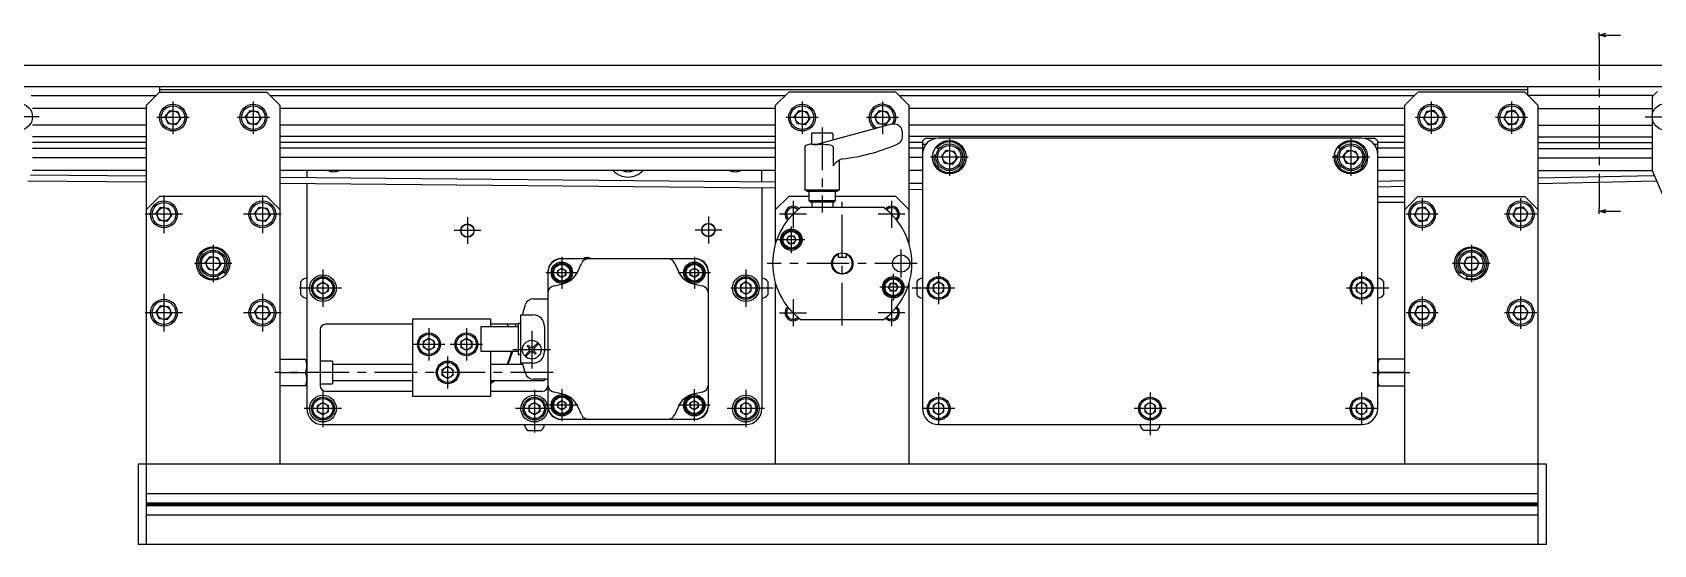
# Model space of a CAD drawing. Extents: x -5 to 1618, y -24 to 990.
# Drawn here: x 548 to 1154, y 0 to 191 of the extents above; entities that cross this region are included whole.
import ezdxf

# ---------------------------------------------------------------- set-up
doc = ezdxf.new("R2010")
doc.units = 0
doc.header["$LTSCALE"] = 0.5
doc.linetypes.add('CENTER', pattern=[50.8, 31.75, -6.35, 6.35, -6.35])
doc.layers.get('0').update_dxf_attribs({"linetype": 'CONTINUOUS'})
for name, color, linetype in [('MSM_CENTER', 1, 'CENTER'), ('MSM_CONTINUOUS', 7, 'CONTINUOUS'), ('MSM_NARROW', 5, 'CONTINUOUS')]:
    doc.layers.add(name, color=color, linetype=linetype)

# ---------------------------------------------------------------- blocks, each defined once
blk = doc.blocks.new('_OPEN30')
at = {"color": 0, "linetype": 'BYBLOCK'}
for p, q in [((-1, 0.27), (0, 0)), ((0, 0), (-1, -0.27)), ((0, 0), (-1, 0))]:
    blk.add_line(p, q, dxfattribs=at)
blk = doc.blocks.new('*U82')
at = {"layer": 'MSM_CONTINUOUS'}
blk.add_lwpolyline([(1135.94, 190.33), (1141.44, 190.33)], dxfattribs=at)
at = {"layer": 'MSM_CONTINUOUS', "xscale": 2.5, "yscale": 2.5, "zscale": 2.5, "rotation": 180}
blk.add_blockref('_OPEN30', (1133.44, 190.33), dxfattribs=at)
blk = doc.blocks.new('*U83')
at = {"layer": 'MSM_CONTINUOUS'}
blk.add_lwpolyline([(1135.94, 124.53), (1141.44, 124.53)], dxfattribs=at)
at = {"layer": 'MSM_CONTINUOUS', "xscale": 2.5, "yscale": 2.5, "zscale": 2.5, "rotation": 180}
blk.add_blockref('_OPEN30', (1133.44, 124.53), dxfattribs=at)

msp = doc.modelspace()

# ---------------------------------------------------------------- linework, layer by layer
at = {"layer": 'MSM_CENTER'}
for p, q in [((1133.44, 189.33), (1133.44, 125.53)), ((600.73, 165.5), (600.73, 153.5)), ((630.73, 165.5), (630.73, 153.5)), ((835.73, 165.5), (835.73, 153.5)), ((865.73, 165.5), (865.73, 153.5)), ((1070.73, 165.5), (1070.73, 153.5)), ((1100.73, 165.5), (1100.73, 153.5)), ((550.76, 159.8), (535.83, 159.8)), ((606.73, 159.5), (594.73, 159.5)), ((636.73, 159.5), (624.73, 159.5)), ((841.73, 159.5), (829.73, 159.5)), ((871.73, 159.5), (859.73, 159.5)), ((1076.73, 159.5), (1064.73, 159.5)), ((1106.73, 159.5), (1094.73, 159.5)), ((1150.7, 159.8), (1165.64, 159.8)), ((843.23, 155.8), (843.23, 124)), ((890.73, 151.7), (890.73, 137.7)), ((1040.73, 151.7), (1040.73, 137.7)), ((897.73, 144.7), (883.73, 144.7)), ((1047.73, 144.7), (1033.73, 144.7)), ((597.35, 130.38), (597.35, 116.38)), ((634.12, 130.38), (634.12, 116.38)), ((832.35, 128.38), (832.35, 118.38)), ((850.73, 81.89), (850.73, 128)), ((869.12, 128.38), (869.12, 118.38)), ((1067.35, 129.38), (1067.35, 117.38)), ((1104.12, 129.38), (1104.12, 117.38)), ((604.35, 123.38), (590.35, 123.38)), ((641.12, 123.38), (627.12, 123.38)), ((710.73, 122.3), (710.73, 112.3)), ((800.73, 122.5), (800.73, 112.5)), ((837.35, 123.38), (827.35, 123.38)), ((874.12, 123.38), (864.12, 123.38)), ((1073.35, 123.38), (1061.35, 123.38)), ((1110.12, 123.38), (1098.12, 123.38)), ((715.73, 117.3), (705.73, 117.3)), ((805.73, 117.5), (795.73, 117.5)), ((831.7, 118.87), (831.7, 108.87)), ((615.73, 112), (615.73, 98)), ((836.7, 113.87), (826.7, 113.87)), ((872.73, 99.8), (872.73, 110.2)), ((1085.73, 112), (1085.73, 98)), ((622.73, 105), (608.73, 105)), ((745.98, 107.55), (745.98, 95.55)), ((795.48, 107.55), (795.48, 95.55)), ((878.73, 105), (822.73, 105)), ((1092.73, 105), (1078.73, 105)), ((656.73, 102.8), (656.73, 88.8)), ((751.98, 101.55), (739.98, 101.55)), ((801.48, 101.55), (789.48, 101.55)), ((814.73, 102.8), (814.73, 88.8)), ((869.76, 101.13), (869.76, 91.13)), ((886.73, 101.8), (886.73, 89.8)), ((1044.73, 101.8), (1044.73, 89.8)), ((597.35, 93.62), (597.35, 79.62)), ((634.12, 93.62), (634.12, 79.62)), ((663.73, 95.8), (646.53, 95.8)), ((824.93, 95.8), (807.73, 95.8)), ((832.35, 91.62), (832.35, 81.62)), ((874.76, 96.13), (864.76, 96.13)), ((869.12, 91.62), (869.12, 81.62)), ((892.73, 95.8), (876.73, 95.8)), ((1054.93, 95.8), (1038.73, 95.8)), ((1067.35, 92.62), (1067.35, 80.62)), ((1104.12, 92.62), (1104.12, 80.62)), ((604.35, 86.62), (590.35, 86.62)), ((641.12, 86.62), (627.12, 86.62)), ((827.35, 86.62), (837.35, 86.62)), ((874.12, 86.62), (864.12, 86.62)), ((1073.35, 86.62), (1061.35, 86.62)), ((1110.12, 86.62), (1098.12, 86.62)), ((696.33, 80.8), (696.33, 68.8)), ((710.33, 80.8), (710.33, 68.8)), ((734.73, 79.8), (734.73, 65.8)), ((702.33, 74.8), (690.33, 74.8)), ((716.33, 74.8), (704.33, 74.8)), ((741.73, 72.8), (727.73, 72.8)), ((703.33, 70.3), (703.33, 58.3)), ((742.73, 64.3), (638.73, 64.3)), ((1048.73, 64.3), (1062.73, 64.3)), ((656.73, 57.8), (656.73, 43.8)), ((735.73, 57.8), (735.73, 40.6)), ((745.98, 58.05), (745.98, 46.05)), ((795.43, 58.1), (795.43, 46.1)), ((814.73, 57.8), (814.73, 43.8)), ((886.73, 56.8), (886.73, 44.8)), ((965.73, 56.8), (965.73, 40.6)), ((1044.73, 56.8), (1044.73, 44.8)), ((663.73, 50.8), (649.73, 50.8)), ((742.73, 50.8), (728.73, 50.8)), ((751.98, 52.05), (739.98, 52.05)), ((801.43, 52.1), (789.43, 52.1)), ((821.73, 50.8), (807.73, 50.8)), ((892.73, 50.8), (880.73, 50.8)), ((971.73, 50.8), (959.73, 50.8)), ((1050.73, 50.8), (1038.73, 50.8))]:
    msp.add_line(p, q, dxfattribs=at)
at = {"layer": 'MSM_CONTINUOUS'}
for p, q in [((1133.44, 189.33), (1133.44, 191.33)), ((342.73, 179.05), (1358.73, 179.05)), ((1360.73, 171.05), (340.73, 171.05)), ((595.73, 171.05), (595.73, 169)), ((595.73, 170), (1106.73, 170)), ((1106.73, 171.05), (1106.73, 168)), ((547.73, 167.76), (594.53, 167.76)), ((595.73, 169), (590.73, 164)), ((590.73, 164), (590.73, 0)), ((595.73, 169), (635.73, 169)), ((640.73, 164), (635.73, 169)), ((636.93, 167.8), (829.53, 167.8)), ((640.73, 30), (640.73, 164)), ((830.73, 169), (825.73, 164)), ((825.73, 164), (825.73, 112.14)), ((870.73, 169), (830.73, 169)), ((875.73, 164), (870.73, 169)), ((871.93, 167.8), (1064.53, 167.8)), ((875.73, 112.14), (875.73, 164)), ((1060.73, 164), (1065.73, 169)), ((1060.73, 164), (1060.73, 30.3)), ((1105.73, 169), (1065.73, 169)), ((1105.73, 169), (1110.73, 164)), ((1153.73, 167.76), (1106.93, 167.76)), ((1110.73, 0), (1110.73, 164)), ((1153.23, 167.3), (1155.23, 169.3)), ((1153.23, 167.3), (1153.23, 139.8)), ((590.73, 162.86), (548.23, 162.86)), ((597.87, 159.88), (599.63, 162.17)), ((598.98, 157.21), (597.87, 159.88)), ((599.63, 162.17), (602.49, 161.79)), ((603.59, 159.12), (601.84, 156.83)), ((602.49, 161.79), (603.59, 159.12)), ((627.87, 159.88), (629.63, 162.17)), ((628.98, 157.21), (627.87, 159.88)), ((629.63, 162.17), (632.49, 161.79)), ((633.59, 159.12), (631.84, 156.83)), ((632.49, 161.79), (633.59, 159.12)), ((825.73, 162.9), (640.73, 162.9)), ((832.87, 159.88), (834.63, 162.17)), ((833.98, 157.21), (832.87, 159.88)), ((834.63, 162.17), (837.49, 161.79)), ((838.59, 159.12), (836.84, 156.83)), ((837.49, 161.79), (838.59, 159.12)), ((862.87, 159.88), (864.63, 162.17)), ((863.98, 157.21), (862.87, 159.88)), ((864.63, 162.17), (867.49, 161.79)), ((868.59, 159.12), (866.84, 156.83)), ((867.49, 161.79), (868.59, 159.12)), ((1060.73, 162.9), (875.73, 162.9)), ((1068.98, 161.79), (1067.87, 159.12)), ((1067.87, 159.12), (1069.63, 156.83)), ((1071.84, 162.17), (1068.98, 161.79)), ((1073.59, 159.88), (1071.84, 162.17)), ((1072.49, 157.21), (1073.59, 159.88)), ((1098.98, 161.79), (1097.87, 159.12)), ((1097.87, 159.12), (1099.63, 156.83)), ((1101.84, 162.17), (1098.98, 161.79)), ((1103.59, 159.88), (1101.84, 162.17)), ((1102.49, 157.21), (1103.59, 159.88)), ((1110.73, 162.86), (1153.23, 162.86)), ((590.73, 156.66), (548.23, 156.66)), ((590.73, 152.36), (548.23, 152.36)), ((601.84, 156.83), (598.98, 157.21)), ((631.84, 156.83), (628.98, 157.21)), ((825.73, 156.7), (640.73, 156.7)), ((825.73, 152.4), (640.73, 152.4)), ((836.84, 156.83), (833.98, 157.21)), ((839.23, 153.3), (839.23, 149.63)), ((839.73, 153.8), (846.73, 153.8)), ((869.17, 157), (840.18, 149.23)), ((847.23, 153.3), (847.23, 151.12)), ((866.84, 156.83), (863.98, 157.21)), ((870.23, 157), (869.17, 157)), ((873.23, 152.4), (873.23, 154)), ((1060.73, 156.7), (875.73, 156.7)), ((1060.73, 152.4), (875.73, 152.4)), ((881.73, 151.7), (880.73, 150.7)), ((885.64, 151.7), (881.73, 151.7)), ((1044.73, 151.8), (886.73, 151.8)), ((1049.73, 151.7), (1045.82, 151.7)), ((1050.73, 150.7), (1049.73, 151.7)), ((1069.63, 156.83), (1072.49, 157.21)), ((1099.63, 156.83), (1102.49, 157.21)), ((1110.73, 156.66), (1153.23, 156.66)), ((1110.73, 152.36), (1153.23, 152.36)), ((590.73, 150.16), (548.23, 150.16)), ((590.73, 148.01), (548.23, 148.01)), ((590.73, 150.48), (590.73, 141.62)), ((825.73, 150.2), (640.73, 150.2)), ((825.73, 148.05), (640.73, 148.05)), ((836.73, 148.4), (836.73, 132.5)), ((839.23, 149.63), (841.66, 149.63)), ((840.18, 149.23), (840.2, 149.24)), ((847.39, 148.4), (847.39, 141.49)), ((880.73, 150.2), (875.73, 150.2)), ((880.73, 148.05), (875.73, 148.05)), ((880.73, 150.7), (880.73, 50.8)), ((881.97, 149.45), (880.73, 149.45)), ((885.75, 145.14), (885.03, 145.42)), ((886.09, 148.09), (886.81, 147.81)), ((887.87, 145.08), (889.63, 147.37)), ((889.63, 147.37), (892.49, 146.99)), ((892.49, 146.99), (893.59, 144.32)), ((1035.75, 145.14), (1035.03, 145.42)), ((1036.09, 148.09), (1036.81, 147.81)), ((1037.87, 145.08), (1039.63, 147.37)), ((1039.63, 147.37), (1042.49, 146.99)), ((1042.49, 146.99), (1043.59, 144.32)), ((1050.73, 149.45), (1049.49, 149.45)), ((1050.73, 50.8), (1050.73, 150.7)), ((1060.73, 150.2), (1050.73, 150.2)), ((1060.73, 148.05), (1050.73, 148.05)), ((1110.73, 150.16), (1153.23, 150.16)), ((1110.73, 148.01), (1153.23, 148.01)), ((590.73, 144.51), (548.23, 144.51)), ((590.73, 139.76), (548.23, 139.76)), ((825.73, 144.55), (640.73, 144.55)), ((825.73, 139.8), (640.73, 139.8)), ((650.73, 139.8), (650.78, 137.08)), ((820.75, 135.46), (820.73, 139.8)), ((849.73, 132.5), (849.73, 143.64)), ((880.73, 144.55), (875.73, 144.55)), ((880.73, 139.8), (875.73, 139.8)), ((888.98, 142.41), (887.87, 145.08)), ((891.84, 142.03), (888.98, 142.41)), ((893.59, 144.32), (891.84, 142.03)), ((1038.98, 142.41), (1037.87, 145.08)), ((1041.84, 142.03), (1038.98, 142.41)), ((1043.59, 144.32), (1041.84, 142.03)), ((1060.73, 144.55), (1050.73, 144.55)), ((1060.73, 139.8), (1050.73, 139.8)), ((1110.73, 144.51), (1153.23, 144.51)), ((1110.73, 139.76), (1153.23, 139.76)), ((1153.23, 139.8), (1161.54, 120.37)), ((546.55, 135.87), (590.73, 135.45)), ((590.73, 137.65), (547.49, 138.06)), ((825.73, 135.41), (640.73, 137.17)), ((640.73, 134.98), (825.73, 133.21)), ((650.78, 134.88), (650.73, 50.8)), ((820.75, 133.26), (820.73, 50.8)), ((880.73, 134.89), (875.73, 134.94)), ((1050.73, 135.75), (1060.73, 135.95)), ((1060.73, 133.75), (1050.73, 133.54)), ((1110.73, 136.99), (1154.05, 137.88)), ((1154.98, 135.7), (1110.73, 134.79)), ((595.73, 130), (590.73, 125)), ((635.73, 130), (595.73, 130)), ((640.73, 125), (635.73, 130)), ((830.73, 130), (825.73, 125)), ((838.23, 130), (830.73, 130)), ((836.73, 132.5), (837.6, 132)), ((836.73, 132.5), (849.73, 132.5)), ((837.6, 132), (848.87, 132)), ((838.23, 132), (838.23, 128.5)), ((838.23, 128.5), (838.73, 128)), ((838.23, 128.5), (848.23, 128.5)), ((838.73, 128), (847.73, 128)), ((839.35, 128), (839.35, 126)), ((847.35, 126), (847.35, 128)), ((847.73, 128), (848.23, 128.5)), ((848.23, 128.5), (848.23, 132)), ((870.73, 130), (848.23, 130)), ((848.87, 132), (849.73, 132.5)), ((875.73, 125), (870.73, 130)), ((875.73, 132.74), (880.73, 132.69)), ((1050.73, 130.03), (1060.73, 130.04)), ((1060.73, 127.84), (1050.73, 127.83)), ((1060.73, 125), (1065.73, 130)), ((1065.73, 130), (1105.73, 130)), ((1105.73, 130), (1110.73, 125)), ((594.49, 123.76), (596.24, 126.05)), ((595.59, 121.09), (594.49, 123.76)), ((596.24, 126.05), (599.1, 125.68)), ((600.21, 123.01), (598.45, 120.72)), ((599.1, 125.68), (600.21, 123.01)), ((631.25, 123.76), (633.01, 126.05)), ((632.36, 121.09), (631.25, 123.76)), ((633.01, 126.05), (635.87, 125.68)), ((636.98, 123.01), (635.22, 120.72)), ((635.87, 125.68), (636.98, 123.01)), ((835.4, 126), (866.06, 126)), ((1065.59, 125.68), (1064.49, 123.01)), ((1064.49, 123.01), (1066.24, 120.72)), ((1068.45, 126.05), (1065.59, 125.68)), ((1070.21, 123.76), (1068.45, 126.05)), ((1069.1, 121.09), (1070.21, 123.76)), ((1102.36, 125.68), (1101.25, 123.01)), ((1101.25, 123.01), (1103.01, 120.72)), ((1105.22, 126.05), (1102.36, 125.68)), ((1106.98, 123.76), (1105.22, 126.05)), ((1105.87, 121.09), (1106.98, 123.76)), ((1133.44, 123.53), (1133.44, 125.53)), ((598.45, 120.72), (595.59, 121.09)), ((635.22, 120.72), (632.36, 121.09)), ((829.97, 113.87), (830.83, 115.37)), ((830.83, 115.37), (832.57, 115.37)), ((832.57, 115.37), (833.43, 113.87)), ((1066.24, 120.72), (1069.1, 121.09)), ((1103.01, 120.72), (1105.87, 121.09)), ((830.83, 112.37), (829.97, 113.87)), ((832.57, 112.37), (830.83, 112.37)), ((833.43, 113.87), (832.57, 112.37)), ((612.87, 105.38), (614.63, 107.67)), ((613.98, 102.71), (612.87, 105.38)), ((614.63, 107.67), (617.49, 107.29)), ((618.59, 104.62), (616.84, 102.33)), ((617.49, 107.29), (618.59, 104.62)), ((744.48, 102.42), (745.98, 103.28)), ((745.73, 106.8), (745.73, 106.79)), ((745.98, 103.28), (747.48, 102.42)), ((795.43, 106.8), (746.03, 106.8)), ((751.94, 101.96), (753.3, 105.02)), ((788.16, 105.02), (789.52, 101.96)), ((793.98, 102.42), (795.48, 103.28)), ((795.48, 103.28), (796.98, 102.42)), ((795.73, 106.79), (795.73, 106.8)), ((849.23, 108.71), (849.23, 107.2)), ((852.23, 107.2), (849.23, 107.2)), ((852.23, 108.71), (852.23, 107.2)), ((1083.98, 107.29), (1082.87, 104.62)), ((1082.87, 104.62), (1084.63, 102.33)), ((1086.84, 107.67), (1083.98, 107.29)), ((1088.59, 105.38), (1086.84, 107.67)), ((1087.49, 102.71), (1088.59, 105.38)), ((616.84, 102.33), (613.98, 102.71)), ((617.68, 99.59), (617.25, 100.23)), ((619.62, 101.86), (620.06, 101.21)), ((648.53, 93.27), (648.53, 98.33)), ((654.73, 96.95), (656.73, 98.11)), ((654.73, 94.65), (654.73, 96.95)), ((656.73, 98.11), (658.73, 96.95)), ((658.73, 96.95), (658.73, 94.65)), ((740.74, 101.8), (740.73, 101.8)), ((740.73, 101.5), (740.73, 52.1)), ((743.08, 96.67), (746.37, 97.4)), ((744.48, 100.68), (744.48, 102.42)), ((745.98, 99.82), (744.48, 100.68)), ((747.48, 100.68), (745.98, 99.82)), ((747.48, 102.42), (747.48, 100.68)), ((793.98, 100.68), (793.98, 102.42)), ((795.48, 99.82), (793.98, 100.68)), ((795.09, 97.4), (798.38, 96.67)), ((796.98, 100.68), (795.48, 99.82)), ((796.98, 102.42), (796.98, 100.68)), ((800.73, 101.8), (800.72, 101.8)), ((800.73, 52.1), (800.73, 101.5)), ((814.73, 98.11), (812.73, 96.95)), ((812.73, 96.95), (812.73, 94.65)), ((816.73, 96.95), (814.73, 98.11)), ((816.73, 94.65), (816.73, 96.95)), ((822.93, 98.33), (822.93, 93.27)), ((825.73, 97.86), (825.73, 30)), ((868.03, 96.13), (868.9, 97.63)), ((868.9, 97.63), (870.63, 97.63)), ((870.63, 97.63), (871.5, 96.13)), ((875.73, 30), (875.73, 97.86)), ((878.53, 98.33), (878.53, 93.27)), ((886.73, 98.11), (884.73, 96.95)), ((884.73, 96.95), (884.73, 94.65)), ((888.73, 96.95), (886.73, 98.11)), ((888.73, 94.65), (888.73, 96.95)), ((1044.73, 98.11), (1042.73, 96.95)), ((1042.73, 96.95), (1042.73, 94.65)), ((1046.73, 96.95), (1044.73, 98.11)), ((1046.73, 94.65), (1046.73, 96.95)), ((1052.93, 98.33), (1052.93, 93.27)), ((1081.84, 101.86), (1081.41, 101.21)), ((1083.78, 99.59), (1084.22, 100.23)), ((1084.63, 102.33), (1087.49, 102.71)), ((656.73, 93.49), (654.73, 94.65)), ((658.73, 94.65), (656.73, 93.49)), ((735.31, 91.8), (740.73, 91.8)), ((812.73, 94.65), (814.73, 93.49)), ((814.73, 93.49), (816.73, 94.65)), ((868.9, 94.63), (868.03, 96.13)), ((870.63, 94.63), (868.9, 94.63)), ((871.5, 96.13), (870.63, 94.63)), ((884.73, 94.65), (886.73, 93.49)), ((886.73, 93.49), (888.73, 94.65)), ((1042.73, 94.65), (1044.73, 93.49)), ((1044.73, 93.49), (1046.73, 94.65)), ((594.49, 86.99), (596.24, 89.28)), ((595.59, 84.32), (594.49, 86.99)), ((596.24, 89.28), (599.1, 88.91)), ((600.21, 86.24), (598.45, 83.95)), ((599.1, 88.91), (600.21, 86.24)), ((631.25, 86.99), (633.01, 89.28)), ((632.36, 84.32), (631.25, 86.99)), ((633.01, 89.28), (635.87, 88.91)), ((636.98, 86.24), (635.22, 83.95)), ((635.87, 88.91), (636.98, 86.24)), ((730.73, 67.8), (730.73, 85.8)), ((730.73, 85.8), (735.23, 85.8)), ((731.33, 85.8), (732.43, 89.63)), ((1065.59, 88.91), (1064.49, 86.24)), ((1064.49, 86.24), (1066.24, 83.95)), ((1068.45, 89.28), (1065.59, 88.91)), ((1070.21, 86.99), (1068.45, 89.28)), ((1069.1, 84.32), (1070.21, 86.99)), ((1102.36, 88.91), (1101.25, 86.24)), ((1101.25, 86.24), (1103.01, 83.95)), ((1105.22, 89.28), (1102.36, 88.91)), ((1106.98, 86.99), (1105.22, 89.28)), ((1105.87, 84.32), (1106.98, 86.99)), ((598.45, 83.95), (595.59, 84.32)), ((635.22, 83.95), (632.36, 84.32)), ((655.73, 80.3), (655.73, 59.3)), ((690.33, 82.3), (657.73, 82.3)), ((690.33, 84.3), (719.33, 84.3)), ((690.33, 55.3), (690.33, 84.3)), ((729.73, 81.3), (715.73, 81.3)), ((715.73, 81.3), (715.73, 72.3)), ((719.33, 84.3), (719.33, 81.3)), ((729.73, 82.3), (719.33, 82.3)), ((725.59, 82.3), (725.98, 81.44)), ((725.98, 81.44), (726.04, 81.3)), ((728.62, 81.3), (728.98, 82.3)), ((730.73, 82.6), (729.73, 82.6)), ((729.73, 82.6), (729.73, 71)), ((739.53, 81.5), (739.53, 72.1)), ((866.06, 84), (835.4, 84)), ((1066.24, 83.95), (1069.1, 84.32)), ((1103.01, 83.95), (1105.87, 84.32)), ((694.33, 75.95), (696.33, 77.11)), ((694.33, 73.65), (694.33, 75.95)), ((696.33, 72.49), (694.33, 73.65)), ((696.33, 77.11), (698.33, 75.95)), ((698.33, 73.65), (696.33, 72.49)), ((698.33, 75.95), (698.33, 73.65)), ((708.33, 75.95), (710.33, 77.11)), ((708.33, 73.65), (708.33, 75.95)), ((710.33, 72.49), (708.33, 73.65)), ((710.33, 77.11), (712.33, 75.95)), ((712.33, 73.65), (710.33, 72.49)), ((712.33, 75.95), (712.33, 73.65)), ((733.07, 74.11), (733.42, 74.46)), ((733.67, 73.51), (733.07, 74.11)), ((733.42, 74.46), (734.03, 73.86)), ((735.44, 73.86), (737, 75.42)), ((737.35, 75.07), (735.79, 73.51)), ((640.73, 69.3), (650.73, 69.3)), ((660.33, 68.55), (655.73, 68.55)), ((660.33, 68.55), (660.33, 60.05)), ((690.33, 67.3), (660.33, 67.3)), ((715.73, 72.3), (729.73, 72.3)), ((719.5, 72.3), (719.33, 71.76)), ((719.33, 72.3), (719.33, 55.3)), ((731.48, 67.3), (719.33, 67.3)), ((725.81, 67.3), (726.51, 68.96)), ((726.51, 68.96), (727.72, 72.3)), ((729.73, 71), (730.73, 71)), ((735.23, 67.8), (730.73, 67.8)), ((732.43, 63.97), (731.33, 67.8)), ((732.11, 70.53), (733.67, 72.09)), ((734.03, 71.74), (732.47, 70.18)), ((736.04, 71.14), (735.44, 71.74)), ((735.79, 72.09), (736.39, 71.49)), ((736.39, 71.49), (736.04, 71.14)), ((1050.73, 59.3), (1050.73, 69.3)), ((1060.73, 69.3), (1050.73, 69.3)), ((640.73, 64.3), (650.29, 64.3)), ((660.33, 61.3), (690.33, 61.3)), ((701.33, 65.45), (703.33, 66.61)), ((701.33, 63.15), (701.33, 65.45)), ((703.33, 61.99), (701.33, 63.15)), ((703.33, 66.61), (705.33, 65.45)), ((705.33, 63.15), (703.33, 61.99)), ((705.33, 65.45), (705.33, 63.15)), ((719.33, 61.3), (739.33, 61.3)), ((720.66, 61.3), (719.33, 60.38)), ((719.33, 60.14), (720.58, 60.99)), ((720.58, 60.99), (720.99, 61.3)), ((740.73, 61.8), (735.31, 61.8)), ((739.33, 61.3), (739.83, 61.8)), ((739.33, 61.8), (739.33, 61.3)), ((1060.73, 64.3), (1051.18, 64.3)), ((650.73, 59.3), (640.73, 59.3)), ((655.73, 60.05), (660.33, 60.05)), ((657.73, 57.3), (690.33, 57.3)), ((719.33, 55.3), (690.33, 55.3)), ((719.33, 57.3), (738.73, 57.3)), ((746.37, 56.2), (743.08, 56.93)), ((798.38, 56.93), (795.09, 56.2)), ((1050.73, 59.3), (1060.73, 59.3)), ((654.73, 51.95), (656.73, 53.11)), ((654.73, 49.65), (654.73, 51.95)), ((656.73, 48.49), (654.73, 49.65)), ((656.73, 53.11), (658.73, 51.95)), ((658.73, 49.65), (656.73, 48.49)), ((658.73, 51.95), (658.73, 49.65)), ((733.73, 51.95), (735.73, 53.11)), ((733.73, 49.65), (733.73, 51.95)), ((735.73, 48.49), (733.73, 49.65)), ((735.73, 53.11), (737.73, 51.95)), ((737.73, 49.65), (735.73, 48.49)), ((737.73, 51.95), (737.73, 49.65)), ((740.73, 51.8), (740.74, 51.8)), ((744.48, 52.92), (745.98, 53.78)), ((744.48, 51.18), (744.48, 52.92)), ((745.98, 50.32), (744.48, 51.18)), ((745.98, 53.78), (747.48, 52.92)), ((747.48, 51.18), (745.98, 50.32)), ((747.48, 52.92), (747.48, 51.18)), ((753.3, 48.58), (751.94, 51.64)), ((789.52, 51.64), (788.16, 48.58)), ((793.93, 52.97), (795.43, 53.83)), ((793.93, 51.23), (793.93, 52.97)), ((795.43, 50.37), (793.93, 51.23)), ((795.43, 53.83), (796.93, 52.97)), ((796.93, 51.23), (795.43, 50.37)), ((796.93, 52.97), (796.93, 51.23)), ((800.72, 51.8), (800.73, 51.8)), ((800.73, 51.8), (800.73, 51.8)), ((814.73, 53.11), (812.73, 51.95)), ((812.73, 51.95), (812.73, 49.65)), ((812.73, 49.65), (814.73, 48.49)), ((816.73, 51.95), (814.73, 53.11)), ((814.73, 48.49), (816.73, 49.65)), ((816.73, 49.65), (816.73, 51.95)), ((886.73, 53.11), (884.73, 51.95)), ((884.73, 51.95), (884.73, 49.65)), ((884.73, 49.65), (886.73, 48.49)), ((888.73, 51.95), (886.73, 53.11)), ((886.73, 48.49), (888.73, 49.65)), ((888.73, 49.65), (888.73, 51.95)), ((965.73, 53.11), (963.73, 51.95)), ((963.73, 51.95), (963.73, 49.65)), ((963.73, 49.65), (965.73, 48.49)), ((967.73, 51.95), (965.73, 53.11)), ((965.73, 48.49), (967.73, 49.65)), ((967.73, 49.65), (967.73, 51.95)), ((1044.73, 53.11), (1042.73, 51.95)), ((1042.73, 51.95), (1042.73, 49.65)), ((1042.73, 49.65), (1044.73, 48.49)), ((1046.73, 51.95), (1044.73, 53.11)), ((1044.73, 48.49), (1046.73, 49.65)), ((1046.73, 49.65), (1046.73, 51.95)), ((656.73, 44.8), (814.73, 44.8)), ((733.21, 42.6), (738.26, 42.6)), ((745.73, 46.81), (745.73, 46.8)), ((746.03, 46.8), (795.43, 46.8)), ((795.73, 46.8), (795.73, 46.81)), ((886.73, 44.8), (1044.73, 44.8)), ((968.26, 42.6), (963.21, 42.6)), ((640.73, 30.3), (640.73, 30)), ((587.73, 30), (587.73, 0)), ((1113.73, 30), (587.73, 30)), ((1113.73, 0), (1113.73, 30)), ((1110.73, 19), (590.73, 19)), ((1110.73, 15.52), (590.73, 15.52)), ((1110.73, 15), (590.73, 15)), ((1110.73, 14.48), (590.73, 14.48)), ((1110.73, 11), (590.73, 11)), ((1113.73, 0), (587.73, 0))]:
    msp.add_line(p, q, dxfattribs=at)
for centre, radius in [((543.23, 159.8), 5), ((600.73, 159.5), 5), ((600.73, 159.5), 4.4), ((630.73, 159.5), 5), ((630.73, 159.5), 4.4), ((835.73, 159.5), 5), ((835.73, 159.5), 4.4), ((1070.73, 159.5), 5), ((1070.73, 159.5), 4.4), ((1100.73, 159.5), 5), ((1100.73, 159.5), 4.4), ((1158.23, 159.8), 5), ((600.73, 159.5), 2.5), ((630.73, 159.5), 2.5), ((835.73, 159.5), 2.5), ((865.73, 159.5), 2.5), ((1070.73, 159.5), 2.5), ((1100.73, 159.5), 2.5), ((890.73, 144.7), 6.25), ((890.73, 144.7), 5), ((890.73, 144.7), 4.4), ((890.73, 144.7), 2.5), ((1040.73, 144.7), 6.25), ((1040.73, 144.7), 5), ((1040.73, 144.7), 4.4), ((1040.73, 144.7), 2.5), ((597.35, 123.38), 5), ((597.35, 123.38), 4.4), ((634.12, 123.38), 5), ((634.12, 123.38), 4.4), ((1067.35, 123.38), 5), ((1067.35, 123.38), 4.4), ((1104.12, 123.38), 5), ((1104.12, 123.38), 4.4), ((597.35, 123.38), 2.5), ((634.12, 123.38), 2.5), ((1067.35, 123.38), 2.5), ((1104.12, 123.38), 2.5), ((710.73, 117.3), 2.5), ((710.73, 117.3), 2.39), ((800.73, 117.5), 2.5), ((800.73, 117.5), 2.39), ((831.7, 113.87), 4), ((831.7, 113.87), 3.5), ((831.7, 113.87), 3.1), ((831.7, 113.87), 1.5), ((615.73, 105), 6.25), ((615.73, 105), 5), ((615.73, 105), 4.4), ((850.73, 105), 4), ((1085.73, 105), 6.25), ((1085.73, 105), 5), ((1085.73, 105), 4.4), ((615.73, 105), 2.5), ((745.98, 101.55), 4), ((745.98, 101.55), 3.5), ((745.98, 101.55), 3.1), ((745.98, 101.55), 1.5), ((795.48, 101.55), 4), ((795.48, 101.55), 3.5), ((795.48, 101.55), 3.1), ((795.48, 101.55), 1.5), ((872.73, 105), 3.2), ((1085.73, 105), 2.5), ((656.73, 95.8), 5), ((656.73, 95.8), 4.25), ((656.73, 95.8), 3.76), ((656.73, 95.8), 2), ((814.73, 95.8), 5), ((814.73, 95.8), 4.25), ((814.73, 95.8), 3.76), ((869.76, 96.13), 4), ((869.76, 96.13), 3.5), ((869.76, 96.13), 3.1), ((869.76, 96.13), 1.5), ((886.73, 95.8), 4.25), ((886.73, 95.8), 3.76), ((1044.73, 95.8), 4.25), ((1044.73, 95.8), 3.76), ((597.35, 86.62), 5), ((597.35, 86.62), 4.4), ((634.12, 86.62), 5), ((634.12, 86.62), 4.4), ((1067.35, 86.62), 5), ((1067.35, 86.62), 4.4), ((1104.12, 86.62), 5), ((1104.12, 86.62), 4.4), ((597.35, 86.62), 2.5), ((634.12, 86.62), 2.5), ((1067.35, 86.62), 2.5), ((1104.12, 86.62), 2.5), ((696.33, 74.8), 4.25), ((710.33, 74.8), 4.25), ((696.33, 74.8), 3.76), ((696.33, 74.8), 2), ((710.33, 74.8), 3.76), ((710.33, 74.8), 2), ((734.73, 72.8), 3.5), ((703.33, 64.3), 4.25), ((703.33, 64.3), 3.76), ((703.33, 64.3), 2), ((656.73, 50.8), 5), ((656.73, 50.8), 4.25), ((656.73, 50.8), 3.76), ((735.73, 50.8), 5), ((735.73, 50.8), 4.25), ((735.73, 50.8), 3.76), ((745.98, 52.05), 4), ((745.98, 52.05), 3.5), ((745.98, 52.05), 3.1), ((795.48, 52.05), 4), ((795.48, 52.05), 3.5), ((795.48, 52.05), 3.1), ((814.73, 50.8), 5), ((814.73, 50.8), 4.25), ((814.73, 50.8), 3.76), ((886.73, 50.8), 4.25), ((886.73, 50.8), 3.76), ((965.73, 50.8), 4.25), ((965.73, 50.8), 3.76), ((1044.73, 50.8), 4.25), ((1044.73, 50.8), 3.76), ((656.73, 50.8), 2), ((735.73, 50.8), 2), ((745.98, 52.05), 1.5), ((795.43, 52.1), 1.5)]:
    msp.add_circle(centre, radius, dxfattribs=at)
for centre, radius, start, end in [((865.73, 159.5), 5, 330, 236.35062), ((865.73, 159.5), 4.4, 325.37646, 243.6559), ((839.73, 153.3), 0.5, 90, 180), ((846.73, 153.3), 0.5, 0, 90), ((870.23, 154), 3, 360, 90), ((870.23, 152.4), 3, 285, 0), ((886.73, 145.8), 6, 90, 180), ((1044.73, 145.8), 6, 0, 90), ((837.6, 148.4), 0.867, 104.33751, 180), ((843.23, 126.36), 23.62, 99.75185, 104.33751), ((843.23, 126.36), 23.08, 82.44901, 97.55099), ((846.15, 147.69), 1.55, 49.332, 85.90878), ((846.74, 148.38), 0.65, 1.60036, 48.43343), ((843.6, 211.65), 67.92, 276.1974, 293.8026), ((890.73, 144.7), 5.75, 172.77234, 143.81732), ((1040.73, 144.7), 5.75, 172.77234, 143.81732), ((660.73, 144.8), 5.5, 245.38002, 294.61998), ((770.73, 144.8), 7.5, 221.81031, 318.18968), ((770.73, 144.8), 5.5, 245.38002, 293.74421), ((810.73, 144.8), 5.5, 245.38002, 294.61998), ((852.48, 138.33), 6, 105, 148.15168), ((850.73, 105), 26, 126.12893, 233.87107), ((832.35, 123.38), 2.46, 42.29011, 227.70989), ((850.73, 105), 26, 306.12893, 53.87107), ((869.12, 123.38), 2.46, 312.29011, 137.70989), ((615.73, 105), 5.75, 318.80415, 289.84912), ((1085.73, 105), 5.75, 250.15088, 221.19585), ((746.03, 101.5), 5.3, 90, 180), ((745.73, 101.8), 5, 90, 180), ((756.04, 103.8), 3, 90, 156.05045), ((755.39, 104.8), 2.5, 53.1301, 126.8699), ((755.39, 104.8), 2.39, 56.9345, 123.0655), ((785.42, 103.8), 3, 23.94955, 90), ((795.43, 101.5), 5.3, 0, 90), ((795.73, 101.8), 5, 360, 90), ((850.73, 105), 3.73, 113.68986, 66.31014), ((651.43, 95.86), 3.8, 100.54763, 139.64085), ((744.63, 105.21), 8, 282.55649, 336.05045), ((796.83, 105.21), 8, 203.94955, 257.44351), ((814.73, 95.8), 2, 120, 180), ((814.73, 95.8), 2, 60, 120), ((814.73, 95.8), 2, 0, 60), ((820.04, 95.86), 3.8, 40.35915, 79.45237), ((881.43, 95.86), 3.8, 100.54763, 139.64085), ((886.73, 95.8), 2, 120, 180), ((886.73, 95.8), 2, 60, 120), ((886.73, 95.8), 2, 0, 60), ((1044.73, 95.8), 2, 120, 180), ((1044.73, 95.8), 2, 60, 120), ((1044.73, 95.8), 2, 0, 60), ((1050.04, 95.86), 3.8, 40.35915, 79.45237), ((651.43, 95.74), 3.8, 220.35915, 259.45237), ((735.31, 88.8), 3, 90, 164), ((743.73, 93.74), 3, 102.55649, 180), ((797.73, 93.74), 3, 359.95962, 77.44351), ((814.73, 95.8), 2, 180, 240), ((814.73, 95.8), 2, 240, 300), ((814.73, 95.8), 2, 300, 0), ((820.04, 95.74), 3.8, 280.54763, 319.64085), ((881.43, 95.74), 3.8, 220.35915, 259.45237), ((886.73, 95.8), 2, 180, 240), ((886.73, 95.8), 2, 240, 300), ((886.73, 95.8), 2, 300, 0), ((1044.73, 95.8), 2, 180, 240), ((1044.73, 95.8), 2, 240, 300), ((1044.73, 95.8), 2, 300, 0), ((1050.04, 95.74), 3.8, 280.54763, 319.64085), ((735.23, 81.5), 4.3, 0, 90), ((832.35, 86.62), 2.46, 132.29011, 317.70989), ((869.12, 86.62), 2.46, 222.29011, 47.70989), ((657.73, 80.3), 2, 90, 180), ((732.96, 72.8), 1, 315, 45), ((734.73, 74.57), 1, 225, 315), ((736.5, 72.8), 1, 135, 225), ((734.73, 72.8), 3.46, 40.8624, 49.13777), ((643.51, 66.8), 7.22, 339.74384, 20.25616), ((710.33, 74.8), 17, 333.82103, 351.54348), ((734.73, 72.8), 3.46, 220.8624, 229.1376), ((734.73, 71.03), 1, 45, 135), ((735.23, 72.1), 4.3, 270, 360), ((1057.95, 66.8), 7.22, 159.74384, 200.25616), ((643.51, 61.8), 7.22, 339.74384, 20.25616), ((735.31, 64.8), 3, 196, 270), ((1057.95, 61.8), 7.22, 159.74384, 200.25616), ((657.73, 59.3), 2, 180, 270), ((738.73, 59.3), 2, 270, 0), ((743.73, 59.86), 3, 180, 257.44351), ((744.63, 48.39), 8, 23.94955, 77.44351), ((796.83, 48.39), 8, 102.55649, 156.05045), ((797.73, 59.86), 3, 282.55649, 0), ((656.73, 50.8), 6, 180, 270), ((746.03, 52.1), 5.3, 180, 270), ((745.73, 51.8), 5, 180, 270), ((756.04, 49.8), 3, 203.94955, 270), ((785.42, 49.8), 3, 270, 336.05045), ((795.43, 52.1), 5.3, 270, 0), ((795.73, 51.8), 5, 270, 0), ((814.73, 50.8), 2, 120, 180), ((814.73, 50.8), 2, 180, 240), ((814.73, 50.8), 2, 60, 120), ((814.73, 50.8), 2, 240, 300), ((814.73, 50.8), 6, 270, 0), ((814.73, 50.8), 2, 0, 60), ((814.73, 50.8), 2, 300, 0), ((886.73, 50.8), 6, 180, 270), ((886.73, 50.8), 2, 120, 180), ((886.73, 50.8), 2, 180, 240), ((886.73, 50.8), 2, 60, 120), ((886.73, 50.8), 2, 240, 300), ((886.73, 50.8), 2, 0, 60), ((886.73, 50.8), 2, 300, 0), ((965.73, 50.8), 2, 120, 180), ((965.73, 50.8), 2, 180, 240), ((965.73, 50.8), 2, 60, 120), ((965.73, 50.8), 2, 240, 300), ((965.73, 50.8), 2, 0, 60), ((965.73, 50.8), 2, 300, 0), ((1044.73, 50.8), 2, 120, 180), ((1044.73, 50.8), 2, 180, 240), ((1044.73, 50.8), 2, 60, 120), ((1044.73, 50.8), 2, 240, 300), ((1044.73, 50.8), 6, 270, 0), ((1044.73, 50.8), 2, 0, 60), ((1044.73, 50.8), 2, 300, 0), ((735.67, 45.5), 3.8, 190.54763, 229.64085), ((735.8, 45.5), 3.8, 310.35915, 349.45237), ((965.67, 45.5), 3.8, 190.54763, 229.64085), ((965.8, 45.5), 3.8, 310.35915, 349.45237)]:
    msp.add_arc(centre, radius, start, end, dxfattribs=at)
at = {"layer": 'MSM_NARROW'}
for centre, start, end in [((832.35, 123.38), 41.69264, 228.30736), ((869.12, 123.38), 311.69264, 138.30736), ((832.35, 86.62), 131.69264, 318.30736), ((869.12, 86.62), 221.69264, 48.30736)]:
    msp.add_arc(centre, 3, start, end, dxfattribs=at)

# ---------------------------------------------------------------- block references
at = {"layer": 'MSM_CONTINUOUS'}
for name in ['*U82', '*U83']:
    msp.add_blockref(name, (0, 0), dxfattribs=at)

doc.saveas('drawing.dxf')
